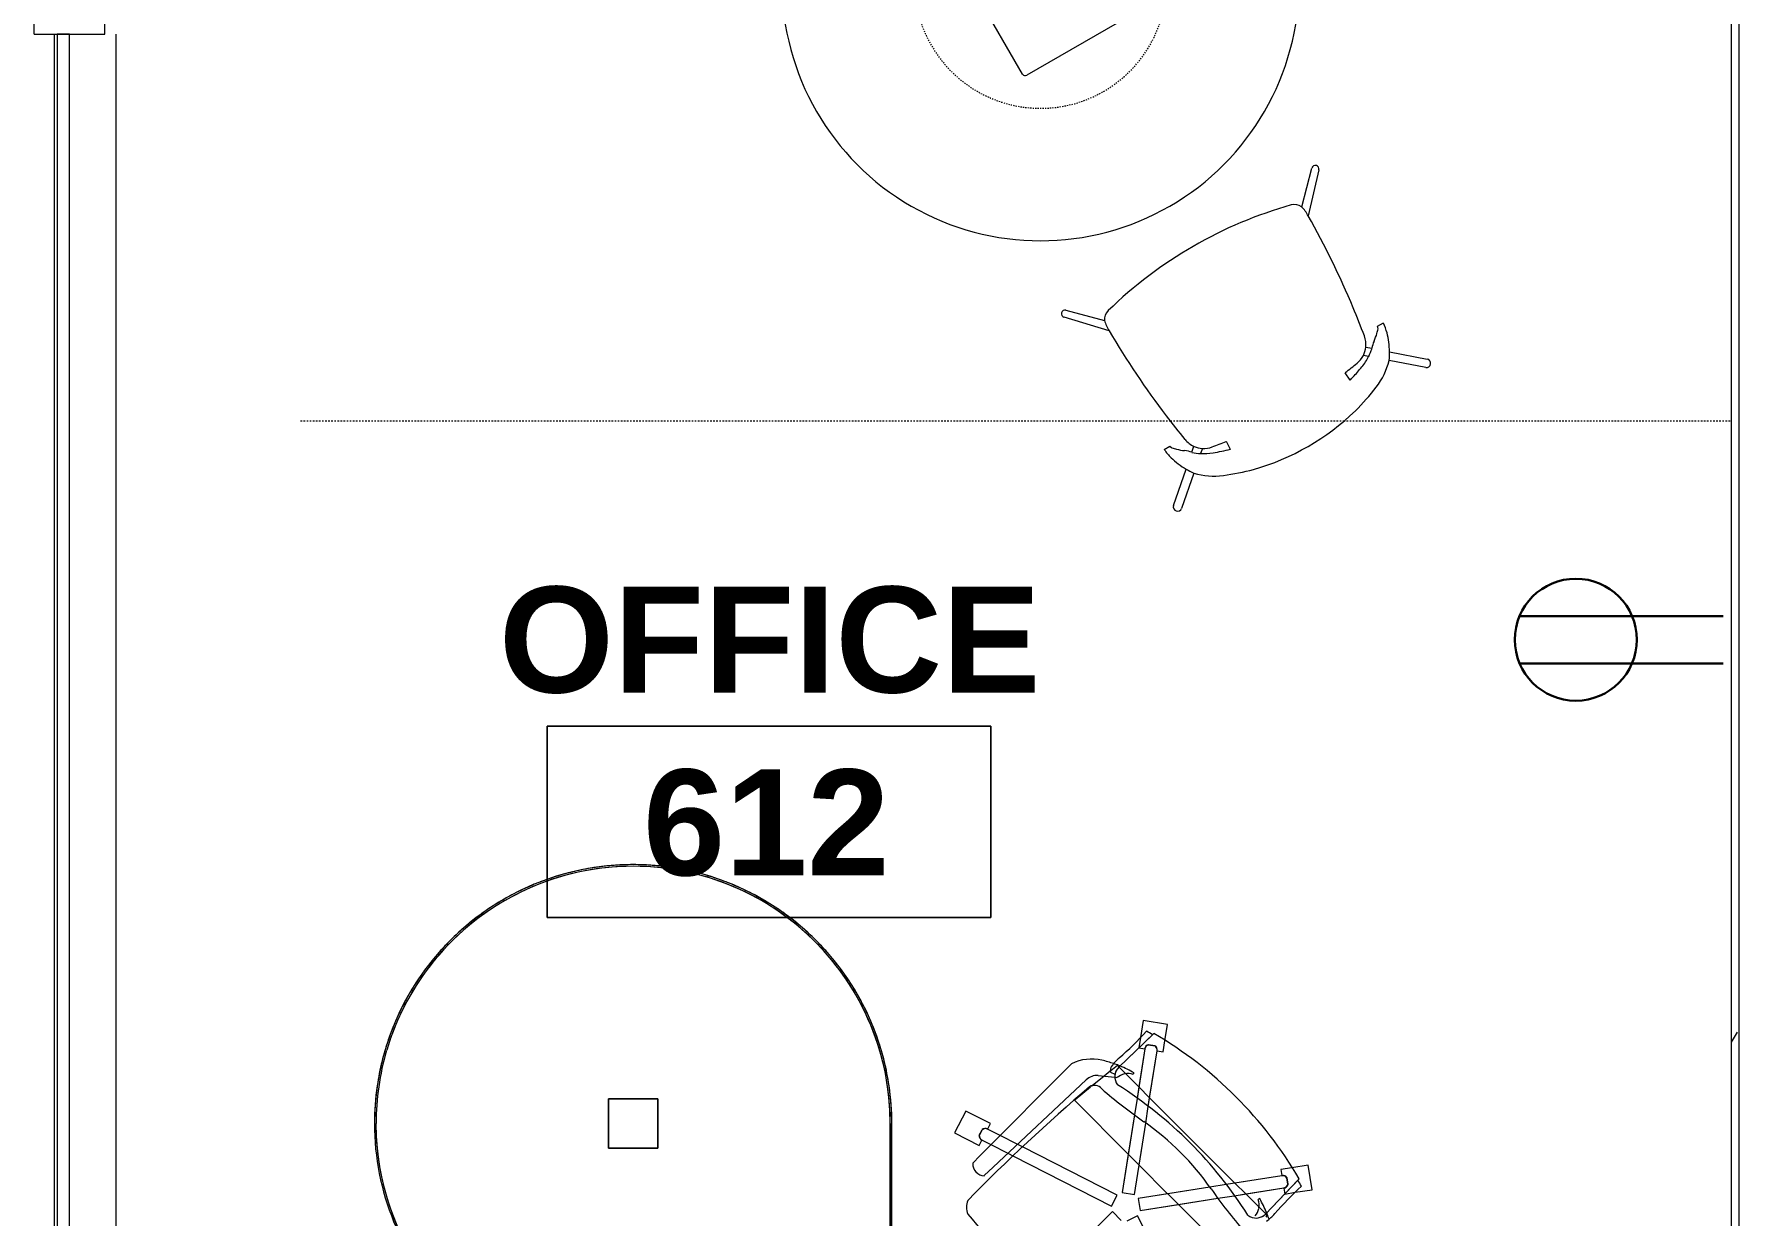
# Model space of a CAD drawing. Header units: inches. Extents: x -1180 to 2011, y -268 to 2143.
# Drawn here: x -587.9 to -449.5, y 1026.6 to 1122.5 of the extents above; entities that cross this region are included whole.
import ezdxf

# ---------------------------------------------------------------- set-up
doc = ezdxf.new("R2010")
doc.units = ezdxf.units.IN
doc.header["$MEASUREMENT"] = 0
doc.linetypes.add('Dash 1_8_', pattern=[0.25, 0.125, -0.125])
doc.linetypes.add('Steelcase Hidden Line', pattern=[0.117188, 0.078125, -0.039062])
for name, color, linetype, lineweight in [('A-ANNO-NOTE', 131, 'Continuous', 13), ('A-AREA-IDEN', 2, 'Continuous', 9), ('A-DOOR', 31, 'Continuous', 13), ('A-DOOR-FRAM', 31, 'Continuous', 20), ('A-GLAZ-CURT', 52, 'Continuous', 9), ('A-GLAZ-CWMG', 51, 'Continuous', 13), ('A-WALL', 113, 'Continuous', 13), ('A-WALL-PATT', 111, 'Continuous', 13), ('I-FURN', 30, 'Continuous', 9), ('I-FURN-PNLS', 30, 'Continuous', 9), ('I-WALL', 2, 'Continuous', 13)]:
    doc.layers.add(name, color=color, linetype=linetype, lineweight=lineweight)
doc.styles.add('Swis721 Lt BT_B', font='', dxfattribs={"height": 8.583975})
doc.styles.get('Swis721 Lt BT_B').set_extended_font_data('Swis721 Lt BT', bold=True)

# ---------------------------------------------------------------- blocks, each defined once
blk = doc.blocks.new('Single Flush - OTJ_SOLIDFLUSH_ALUM-5011040-6TH FLOOR POWER _ SIGNAL')
at = {"layer": 'A-DOOR', "lineweight": 20}
for p, q in [((16.15625, -1.875), (17.90625, -1.875)), ((16.15625, -37.6875), (16.15625, -1.875)), ((17.90625, -1.875), (17.90625, -37.6875)), ((17.90625, -37.6875), (16.15625, -37.6875))]:
    blk.add_line(p, q, dxfattribs=at)
at = {"layer": 'A-DOOR', "lineweight": 9}
blk.add_arc((17.90625, -1.875), 35.8125, 179.5, 270, dxfattribs=at)
at = {"layer": 'A-DOOR-FRAM'}
for p, q in [((-20, 3.875), (-20, -1.875)), ((-20, 3.875), (-18, 3.875)), ((-18, 3.875), (-18, -1.875)), ((18.000004, 3.875), (18.000004, -1.875)), ((18.000004, 3.875), (20.000004, 3.875)), ((20.000004, 3.875), (20.000004, -1.875)), ((-20, -1.875), (-18, -1.875)), ((18.000004, -1.875), (20.000004, -1.875))]:
    blk.add_line(p, q, dxfattribs=at)
blk = doc.blocks.new('Zira Wksta 12 - Type 1-V103-6TH FLOOR POWER _ SIGNAL')
at = {"layer": 'I-FURN', "linetype": 'Dash 1_8_'}
for p, q in [((-108, 72.66), (-108, 104.13)), ((-108, 58.6), (-108, 72.66)), ((-108, -12), (-108, 58.6))]:
    blk.add_line(p, q, dxfattribs=at)
at = {"layer": 'I-FURN'}
for p, q in [((-45.63, 70.11), (-47.61, 69.8)), ((-45.63, 70.11), (-47.61, 69.8)), ((-47.61, 69.8), (-47.4, 68.47)), ((-47.61, 69.8), (-47.4, 68.47)), ((-45.42, 68.73), (-45.63, 70.11)), ((-45.42, 68.73), (-45.63, 70.11)), ((-47.4, 68.47), (-47.26, 67.58)), ((-47.4, 68.47), (-47.26, 67.58)), ((-46.58, 68.07), (-46.08, 68.15)), ((-46.58, 68.07), (-46.08, 68.15)), ((-46.08, 68.14), (-46.57, 68.06)), ((-46.08, 68.14), (-46.57, 68.06)), ((-43.65, 66.33), (-46.5, 69.06)), ((-46.39, 68.96), (-43.65, 66.33)), ((-45.29, 64.73), (-45.78, 67.81)), ((-45.14, 63.78), (-45.78, 67.81)), ((-45.76, 67.81), (-45.28, 67.89)), ((-45.76, 67.81), (-45.28, 67.89)), ((-45.28, 67.89), (-45.42, 68.73)), ((-45.28, 67.89), (-45.42, 68.73)), ((-47.26, 67.58), (-46.78, 67.65)), ((-47.26, 67.58), (-46.78, 67.65)), ((-46.76, 67.66), (-46.16, 63.85)), ((-46.76, 67.66), (-46.05, 63.13)), ((-43.57, 66.44), (-43.63, 66.39)), ((-43.41, 66.37), (-43.54, 66.47)), ((-44.22, 65.8), (-45.29, 64.73)), ((-44.91, 65.86), (-44.83, 65.75)), ((-43.69, 66.33), (-44.22, 65.8)), ((-46.16, 63.85), (-53.09, 56.92)), ((-45.29, 64.73), (-46.16, 63.85)), ((-46.16, 63.85), (-46.05, 63.13)), ((-45.14, 63.78), (-45.29, 64.73)), ((-44.93, 62.47), (-45.14, 63.78)), ((-44.93, 62.47), (-45.14, 63.78)), ((-46.05, 63.13), (-45.84, 61.8)), ((-46.05, 63.13), (-45.84, 61.8)), ((-44.42, 59.27), (-44.93, 62.47)), ((-43.93, 56.16), (-44.93, 62.47)), ((-44.42, 59.27), (-40.05, 63.64)), ((-45.84, 61.8), (-45.3, 58.39)), ((-45.84, 61.8), (-44.92, 56)), ((-35.85, 59.86), (-43.52, 55.95)), ((-35.85, 59.86), (-43.52, 55.95)), ((-59.04, 58.37), (-59.35, 56.4)), ((-59.04, 58.37), (-59.35, 56.4)), ((-57.71, 58.16), (-59.04, 58.37)), ((-57.71, 58.16), (-59.04, 58.37)), ((-56.82, 58.02), (-57.71, 58.16)), ((-56.82, 58.02), (-57.71, 58.16)), ((-47.59, 56.09), (-45.33, 58.35)), ((-45.3, 58.39), (-44.42, 59.27)), ((-45.3, 58.39), (-44.92, 56)), ((-43.93, 56.16), (-44.42, 59.27)), ((-58.3, 57.26), (-55.56, 54.41)), ((-55.56, 54.41), (-58.19, 57.16)), ((-57.39, 56.84), (-57.31, 57.35)), ((-57.39, 56.84), (-57.31, 57.35)), ((-57.3, 57.34), (-57.38, 56.84)), ((-57.3, 57.34), (-57.38, 56.84)), ((-56.89, 57.54), (-56.82, 58.02)), ((-56.89, 57.54), (-56.82, 58.02)), ((-53.09, 56.92), (-56.89, 57.52)), ((-52.37, 56.81), (-56.89, 57.52)), ((-53.09, 56.92), (-53.97, 56.05)), ((-52.37, 56.81), (-53.09, 56.92)), ((-51.03, 56.6), (-52.37, 56.81)), ((-51.03, 56.6), (-52.37, 56.81)), ((-59.35, 56.4), (-57.97, 56.18)), ((-59.35, 56.4), (-57.97, 56.18)), ((-57.97, 56.18), (-57.13, 56.04)), ((-57.97, 56.18), (-57.13, 56.04)), ((-57.13, 56.04), (-57.05, 56.52)), ((-57.13, 56.04), (-57.05, 56.52)), ((-57.05, 56.54), (-53.97, 56.05)), ((-57.05, 56.54), (-53.02, 55.9)), ((-54.99, 55.59), (-55.1, 55.67)), ((-53.97, 56.05), (-55.03, 54.98)), ((-53.97, 56.05), (-53.02, 55.9)), ((-53.02, 55.9), (-51.71, 55.69)), ((-53.02, 55.9), (-51.71, 55.69)), ((-51.71, 55.69), (-48.5, 55.18)), ((-51.71, 55.69), (-45.4, 54.69)), ((-47.63, 56.06), (-51.03, 56.6)), ((-45.24, 55.68), (-51.03, 56.6)), ((-48.5, 55.18), (-47.63, 56.06)), ((-45.24, 55.68), (-47.63, 56.06)), ((-45.4, 54.69), (-45.24, 55.68)), ((-45.4, 54.69), (-45.24, 55.68)), ((-44.92, 56), (-43.93, 56.16)), ((-44.92, 56), (-43.93, 56.16)), ((-43.52, 55.95), (-43.07, 55.06)), ((-43.52, 55.95), (-43.07, 55.06)), ((-55.71, 54.31), (-55.6, 54.17)), ((-55.63, 54.39), (-55.68, 54.33)), ((-55.6, 54.17), (-55.28, 53.77)), ((-55.03, 54.98), (-55.57, 54.45)), ((-55.16, 53.74), (-54.99, 54.11)), ((-54.89, 52.75), (-54.75, 54.1)), ((-54.75, 54.1), (-54.73, 54.26)), ((-52.88, 50.81), (-48.5, 55.18)), ((-45.19, 54.28), (-49.1, 46.61)), ((-45.19, 54.28), (-49.1, 46.61)), ((-48.5, 55.18), (-45.4, 54.69)), ((-44.3, 53.83), (-45.19, 54.28)), ((-44.3, 53.83), (-45.19, 54.28)), ((-43.14, 54.61), (-43.85, 53.9)), ((-43.14, 54.61), (-43.85, 53.9)), ((-55.25, 53.73), (-54.84, 53.23)), ((-54.84, 53.23), (-54.06, 52.26)), ((-48.36, 45.86), (-44.3, 53.83)), ((-48.36, 45.86), (-44.3, 53.83)), ((-43.85, 53.9), (-37.6, 47.66)), ((-43.85, 53.9), (-37.6, 47.66)), ((-47.47, 44.21), (-54.53, 51.76)), ((-54.06, 52.26), (-54.01, 52.21)), ((-53.94, 52.12), (-52.93, 50.87)), ((-55.84, 50.59), (-48.39, 43.13)), ((-52.93, 50.87), (-52.88, 50.81)), ((-49.32, 46.18), (-50.03, 44.78)), ((-49.32, 46.18), (-50.03, 44.78)), ((-49.1, 46.61), (-49.32, 46.18)), ((-49.1, 46.61), (-49.32, 46.18)), ((-48.59, 45.4), (-48.36, 45.86)), ((-48.59, 45.4), (-48.36, 45.86)), ((-50.03, 44.78), (-50.55, 43.77)), ((-50.03, 44.78), (-50.55, 43.77)), ((-49.29, 44.04), (-48.59, 45.4)), ((-49.29, 44.04), (-48.59, 45.4)), ((-50.99, 44), (-52.01, 41.99)), ((-50.99, 44), (-52.01, 41.99)), ((-50.56, 43.78), (-50.99, 44)), ((-50.56, 43.78), (-50.99, 44)), ((-50.05, 43.09), (-50.5, 43.32)), ((-50.05, 43.09), (-50.5, 43.32)), ((-50.49, 43.32), (-50.05, 43.1)), ((-50.49, 43.32), (-50.05, 43.1)), ((-50.23, 41.09), (-49.21, 43.09)), ((-50.23, 41.09), (-49.21, 43.09)), ((-49.65, 43.32), (-49.29, 44.04)), ((-49.65, 43.32), (-49.29, 44.04)), ((-49.21, 43.09), (-49.64, 43.31)), ((-49.21, 43.09), (-49.64, 43.31)), ((-48.39, 43.13), (-47.78, 42.56)), ((-46.77, 43.5), (-47.47, 44.21)), ((-52.01, 41.99), (-50.23, 41.09)), ((-52.01, 41.99), (-50.23, 41.09)), ((-53, 17), (-53, 13)), ((-49, 17), (-53, 17)), ((-53, 17), (-49, 17)), ((-53, 13), (-53, 17)), ((-49, 13), (-49, 17)), ((-49, 17), (-49, 13)), ((-53, 13), (-49, 13)), ((-49, 13), (-53, 13))]:
    blk.add_line(p, q, dxfattribs=at)
for centre, radius, start, end in [((-29.6, 40.36), 33.17, 119.4478, 120.4234), ((-25.85, 87.61), 27.2, 222.4882, 229.0143), ((-29.91, 40.67), 32.89, 120.3075, 149.696), ((-46.38, 67.72), 0.407, 120.1651, 189.8349), ((-46.38, 67.72), 0.407, 161.967, 189.8349), ((-46.38, 67.72), 0.407, 120.1651, 161.967), ((-46.36, 67.72), 0.406, 121.6199, 189), ((-46.36, 67.72), 0.406, 162.0479, 189), ((-46.36, 67.72), 0.406, 121.6199, 162.0479), ((-46.16, 67.76), 0.407, 36.033, 77.8349), ((-46.16, 67.76), 0.407, 8.1651, 77.8349), ((-46.18, 67.75), 0.406, 62.9041, 76.3801), ((-46.18, 67.75), 0.406, 9, 76.3801), ((-46.18, 67.75), 0.406, 9, 62.9041), ((-46.16, 67.76), 0.407, 8.1651, 36.033), ((-40.11, 57.53), 9.61, 112.2631, 119.9334), ((-40.11, 57.53), 9.61, 111.6393, 112.073), ((-46.14, 64.26), 3.74, 35.0936, 49.0143), ((-40.11, 57.53), 9.61, 108.9964, 111.4906), ((-44.4, 64.43), 1.38, 79.0187, 107.9497), ((-44.4, 64.43), 1.38, 50.0878, 77.4248), ((-44.38, 65.56), 1.05, 10.2002, 46.1786), ((-44.38, 65.56), 1.05, 320.9554, 46.1786), ((-25.52, 36.28), 33.83, 122.2285, 147.7715), ((-70.25, 97.02), 42.84, 304.9767, 310.7699), ((-32.97, 43.73), 22.19, 124.9767, 145.0233), ((-29.6, 40.36), 33.17, 149.5766, 150.5522), ((-56.99, 56.92), 0.407, 192.1651, 261.8349), ((-56.99, 56.92), 0.407, 192.1651, 261.8349), ((-56.99, 56.94), 0.406, 193.6199, 261), ((-56.99, 56.94), 0.406, 193.6199, 261), ((-56.96, 57.14), 0.407, 80.1651, 149.8349), ((-56.96, 57.14), 0.407, 80.1651, 149.8349), ((-56.96, 57.12), 0.406, 81, 148.3801), ((-56.96, 57.12), 0.406, 81, 148.3801), ((-76.85, 36.61), 27.2, 40.9857, 47.5118), ((-46.77, 50.88), 9.61, 150.0666, 157.7369), ((-53.67, 55.17), 1.38, 162.0503, 190.9813), ((-86.25, 81.01), 42.84, 319.2301, 325.0233), ((-53.49, 56.9), 3.74, 220.9857, 234.9064), ((-46.77, 50.88), 9.61, 161.0036, 166.9522), ((-46.77, 50.88), 9.61, 158.5094, 161.0036), ((-46.77, 50.88), 9.61, 157.927, 158.3607), ((-54.8, 55.14), 1.05, 223.8214, 259.7998), ((-54.8, 55.14), 1.05, 223.8214, 309.0446), ((-53.67, 55.17), 1.38, 192.5752, 219.9122), ((-97.29, 108.06), 84.96, 309.1475, 320.8525), ((-52.6, 52.23), 3.63, 166.9522, 206.8211), ((-55.29, 54.34), 0.613, 234.9064, 282.4573), ((-53.51, 52.7), 1.39, 177.8922, 222.1987), ((-53.33, 52.44), 0.763, 129.2338, 210.7662), ((62.79, 151.71), 153.52, 220.4787, 225.5251), ((-50.2, 43.59), 0.407, 152.1651, 221.8349), ((-50.2, 43.59), 0.407, 152.1651, 221.8349), ((-50.18, 43.59), 0.406, 153, 220.3801), ((-50.18, 43.59), 0.406, 168.5431, 206.9041), ((-50.18, 43.59), 0.406, 153, 168.5431), ((-50.18, 43.59), 0.406, 206.9041, 220.3801), ((-50.02, 43.5), 0.406, 265.6199, 333), ((-50, 43.49), 0.407, 264.1651, 333.8349), ((-50, 43.49), 0.407, 264.1651, 333.8349), ((-50.02, 43.5), 0.406, 265.6199, 319.524), ((-50.02, 43.5), 0.406, 319.524, 333), ((-47.72, 43.52), 0.956, 266.8901, 359.1099), ((-44.21, 43.36), 1.31, 245.0433, 294.9567)]:
    blk.add_arc(centre, radius, start, end, dxfattribs=at)
at = {"layer": 'I-FURN-PNLS'}
for p, q in [((0, 36), (-51, 36)), ((0, 36), (-51, 36)), ((0, 36), (-51, 36)), ((-24, 36), (-51, 36)), ((-51, 35.87), (-0.13, 35.87)), ((-0.13, 35.87), (-51, 35.87)), ((-0.13, 35.87), (-51, 35.87)), ((-51, 35.87), (-0.13, 35.87))]:
    blk.add_line(p, q, dxfattribs=at)
for radius, start, end in [(21, 90, 270), (21, 90, 270), (21, 90, 98.382), (21, 90, 98.382), (20.87, 90, 180), (20.87, 90, 180), (20.87, 90, 180), (20.87, 106.3636, 130.9091), (21, 110.1031, 115.1473), (21, 110.1031, 115.1473), (21, 106.7644, 110.1031), (21, 106.7644, 110.1031), (21, 101.1684, 106.7644), (21, 101.1684, 106.7644), (20.87, 98.1818, 106.3636), (21, 98.382, 101.1684), (21, 98.382, 101.1684), (20.87, 90, 98.1818), (21, 118.7187, 123.5308), (21, 118.7187, 123.5308), (21, 115.1473, 118.7187), (21, 115.1473, 118.7187), (21, 123.5308, 127.228), (21, 123.5308, 127.228), (20.87, 130.9091, 139.0909), (21, 131.915, 135.6889), (21, 131.915, 135.6889), (21, 127.228, 131.915), (21, 127.228, 131.915), (21, 135.6889, 140.3), (21, 135.6889, 140.3), (20.87, 139.0909, 147.2727), (21, 140.3, 144.1238), (21, 140.3, 144.1238), (21, 144.1238, 148.6861), (21, 144.1238, 148.6861), (20.87, 147.2727, 155.4545), (21, 150.2859, 152.5432), (21, 150.2859, 152.5432), (21, 148.6861, 150.2368), (21, 148.6861, 150.2368), (20.87, 155.4545, 180), (21, 152.5432, 157.0735), (21, 152.5432, 157.0735), (21, 159.046, 160.9524), (21, 159.046, 160.9524), (21, 157.0735, 158.9402), (21, 157.0735, 158.9402), (21, 160.9524, 165.4626), (21, 160.9524, 165.4626), (21, 165.4626, 169.3548), (21, 165.4626, 169.3548), (21, 169.3548, 173.8538), (21, 169.3548, 173.8538), (21, 173.8538, 177.7523), (21, 173.8538, 177.7523), (21, 177.7523, 180), (21, 177.7523, 180), (21, 180, 182.2477), (21, 180, 182.2477), (21, 182.2477, 186.1462), (21, 182.2477, 186.1462), (20.87, 180, 253.4588), (20.87, 180, 253.4588), (20.87, 180, 253.4588), (20.87, 180, 229.0909), (21, 186.1462, 190.6452), (21, 186.1462, 190.6452), (21, 190.6452, 194.5374), (21, 190.6452, 194.5374), (21, 194.5374, 199.0476), (21, 194.5374, 199.0476), (21, 199.0476, 201.0598), (21, 199.0476, 201.0598), (21, 201.1303, 202.9265), (21, 201.1303, 202.9265), (21, 202.9265, 207.4568), (21, 202.9265, 207.4568), (21, 207.4568, 211.3139), (21, 207.4568, 211.3139), (21, 211.3139, 215.8762), (21, 211.3139, 215.8762), (21, 215.8762, 219.7), (21, 215.8762, 219.7), (21, 219.7, 224.3111), (21, 219.7, 224.3111), (21, 224.3111, 228.085), (21, 224.3111, 228.085), (21, 270, 314.4153), (21, 228.085, 232.772), (21, 228.085, 232.772), (20.87, 229.0909, 237.2727), (21, 270, 314.4153), (21, 270, 314.4153), (21, 270, 314.4153), (20.88, 270, 313.6055), (20.88, 270, 313.6055), (20.88, 270, 313.6055), (20.88, 277.4259, 313.6055), (21, 232.772, 236.4692), (21, 232.772, 236.4692), (21, 236.4692, 241.2813), (21, 236.4692, 241.2813), (20.87, 237.2727, 253.4588), (21, 241.2813, 244.8527), (21, 241.2813, 244.8527), (21, 244.8527, 249.8969), (21, 244.8527, 249.8969), (21, 249.8969, 253.2356), (21, 249.8969, 253.2356), (21, 253.2356, 258.8316), (21, 253.2356, 258.8316), (20.87, 253.5396, 270), (20.87, 253.5396, 270), (20.87, 253.5396, 270), (20.87, 253.5396, 270), (21, 258.8316, 261.618), (21, 258.8316, 261.618), (21, 261.618, 270), (21, 261.618, 270), (20.88, 270, 277.4259)]:
    blk.add_arc((-51, 15), radius, start, end, dxfattribs=at)
blk = doc.blocks.new('Steelcase Coalesse - Host - Table - Round - 42_ DIA-5585171-6TH FLOOR POWER _ SIGNAL')
at = {"layer": 'I-FURN'}
for p, q in [((-32.14, 16.93), (-32.14, 26.43)), ((-31.89, 26.68), (-20.39, 26.68)), ((-20.14, 26.43), (-20.14, 16.93)), ((-20.39, 16.68), (-31.89, 16.68))]:
    blk.add_line(p, q, dxfattribs=at)
for centre, radius, start, end in [((-26.14, 21.68), 21, 360, 180), ((-31.89, 26.43), 0.25, 90, 180), ((-20.39, 26.43), 0.25, 0, 90), ((-26.14, 21.68), 21, 180, 0), ((-31.89, 16.93), 0.25, 180, 270), ((-20.39, 16.93), 0.25, 270, 0)]:
    blk.add_arc(centre, radius, start, end, dxfattribs=at)
at = {"layer": 'I-FURN', "linetype": 'Steelcase Hidden Line'}
for start, end in [(0, 180), (180, 360)]:
    blk.add_arc((-26.14, 21.68), 10.25, start, end, dxfattribs=at)
blk = doc.blocks.new('Steelcase Coalesse - Wrapp Side - Seating - Four Leg - Chair-5299867-6TH FLOOR POWER _ SIGNAL')
at = {"layer": 'I-FURN'}
for p, q in [((-9.53, 15.37), (-11.88, 17.42)), ((-11.44, 17.95), (-9.15, 15.96)), ((9.15, 15.96), (11.44, 17.95)), ((11.88, 17.42), (9.53, 15.37)), ((-5.61, 15.78), (-5.57, 15.06)), ((5.61, 15.78), (5.57, 15.06)), ((-8.05, 14.08), (-8.44, 14.42)), ((-7.88, 14.86), (-7.54, 14.57)), ((7.54, 14.57), (7.88, 14.86)), ((8.44, 14.42), (8.05, 14.08)), ((-9.73, 13.1), (-10.27, 13.1)), ((-9.66, 13.3), (-9.73, 13.1)), ((9.73, 13.1), (9.66, 13.3)), ((10.27, 13.1), (9.73, 13.1)), ((-11.94, -0.27), (-9.33, 2.54)), ((-9.24, 1.62), (-11.53, -0.68)), ((11.53, -0.68), (9.24, 1.62)), ((9.33, 2.54), (11.94, -0.27))]:
    blk.add_line(p, q, dxfattribs=at)
for centre, radius, start, end in [((-11.66, 17.68), 0.348, 51.3984, 229), ((0.05, -0.05), 18.81, 104.7363, 112.5595), ((0, -0.92), 19.64, 75.8603, 103.9565), ((-0.05, -0.05), 18.81, 67.4404, 75.0824), ((11.66, 17.68), 0.348, 311, 128.6016), ((-4.94, 11.96), 5.81, 112.5595, 136.4079), ((4.94, 11.96), 5.81, 43.5921, 67.4404), ((-4.03, 12.26), 6.32, 150.4844, 164.4644), ((-7.8, 14.68), 1.86, 136.4079, 158.1796), ((-5.4, 11.11), 4.49, 110.4842, 123.4699), ((-0.27, -2.39), 18.93, 107.4061, 110.7258), ((-0.2, -2.58), 19.13, 106.417, 107.4359), ((0.27, -2.39), 18.93, 69.2742, 73.6235), ((5.4, 11.11), 4.49, 56.5301, 69.5158), ((4.03, 12.26), 6.32, 29.5156, 35.8969), ((4.03, 12.26), 6.32, 15.5356, 29.5156), ((-5.94, 12.78), 4.34, 164.3288, 175.6688), ((-5.24, 9.11), 6.1, 126.618, 132.964), ((-10.51, 16.16), 2.71, 307.2391, 320.0505), ((-5.29, 10.95), 4.69, 123.4699, 132.1521), ((-6.45, 12.92), 1.98, 143.8091, 170.6281), ((-6.45, 12.92), 1.98, 123.4581, 143.8091), ((-6.45, 12.92), 1.98, 99.7176, 123.4581), ((-0.22, -23.51), 38.93, 97.91, 99.7176), ((0.22, -23.51), 38.93, 80.2824, 82.09), ((6.45, 12.92), 1.98, 56.5419, 80.2824), ((6.45, 12.92), 1.98, 36.1909, 56.5419), ((5.29, 10.95), 4.69, 47.8479, 56.5301), ((6.45, 12.92), 1.98, 9.3719, 36.1909), ((6.45, 12.92), 1.98, 9.3719, 36.1909), ((10.51, 16.16), 2.71, 219.9495, 232.7609), ((5.24, 9.11), 6.1, 47.036, 53.382), ((5.94, 12.78), 4.34, 4.3312, 15.6712), ((-7.5, 11.47), 2.83, 131.9367, 139.5974), ((59.89, 1.97), 69.22, 170.6281, 172.6643), ((-59.89, 1.97), 69.22, 7.3357, 9.3719), ((7.5, 11.47), 2.83, 40.4026, 48.0633), ((59.89, 1.97), 69.22, 172.6643, 179.5287), ((-59.89, 1.97), 69.22, 0.4713, 7.3357), ((-4.97, 2.5), 4.36, 179.5287, 191.6837), ((-8.33, 2.04), 1, 204.8357, 255.2463), ((8.33, 2.04), 1, 284.2529, 335.1643), ((4.97, 2.5), 4.36, 348.3163, 0.4713), ((0, 34.83), 34.83, 255.7325, 284.2529), ((-11.74, -0.48), 0.29, 135, 315), ((11.74, -0.48), 0.29, 225, 45)]:
    blk.add_arc(centre, radius, start, end, dxfattribs=at)
blk = doc.blocks.new('System Panel - Glazed-5829839-6TH FLOOR POWER _ SIGNAL')
at = {"layer": 'A-GLAZ-CURT', "lineweight": 13}
for p, q in [((66.94, 1.75), (-66.94, 1.75)), ((66.94, 0.75), (66.94, 1.75)), ((-66.94, 0.75), (66.94, 0.75))]:
    blk.add_line(p, q, dxfattribs=at)
blk = doc.blocks.new('Rectangular Mullion - 1_5_ x 2_5_ rectangular-5829838-6TH FLOOR POWER _ SIGNAL')
at = {"layer": 'A-GLAZ-CWMG', "lineweight": 9}
for p, q in [((-586.3, 1122.48), (-586.3, 988.6)), ((-581.3, 1122.48), (-581.3, 988.6))]:
    blk.add_line(p, q, dxfattribs=at)
blk = doc.blocks.new('Room Tag - Room Name and Number-3379422-6TH FLOOR POWER _ SIGNAL')
at = {"layer": 'A-AREA-IDEN'}
for p, q in [((-0.1881, -0.1636), (-0.1881, -0.0018)), ((-0.1881, -0.0018), (0.1869, -0.0018)), ((0.1869, -0.0018), (-0.1881, -0.0018)), ((-0.1881, -0.0018), (-0.1881, -0.1636)), ((0.1869, -0.0018), (0.1869, -0.1636)), ((0.1869, -0.1636), (0.1869, -0.0018)), ((0.1869, -0.1636), (-0.1881, -0.1636)), ((-0.1881, -0.1636), (0.1869, -0.1636))]:
    blk.add_line(p, q, dxfattribs=at)

msp = doc.modelspace()

# ---------------------------------------------------------------- hatches: boundary and pattern name
at = {"layer": 'A-WALL-PATT', "lineweight": 9}
h = msp.add_hatch(dxfattribs=at)
h.set_pattern_fill('FP_1', color=256, style=0, pattern_type=2)
h.set_pattern_definition([(0, (0, 0), (30.72, 7.68), [1.267, -21.773, 1.267, -21.773, -122.88]), (0, (0, 0), (30.72, 7.68), [-46.08, 1.267, -44.813, 1.267, -21.773, -53.76]), (0, (0, 0), (30.72, 7.68), [-115.2, 1.267, -14.093, 1.267, -37.133]), (120, (11.52, 3.84), (-22.011075, 22.7643), [1.267, -21.773, 1.267, -21.773, -122.88]), (120, (11.52, 3.84), (-22.011075, 22.7643), [-46.08, 1.267, -44.813, 1.267, -21.773, -53.76]), (120, (11.52, 3.84), (-22.011075, 22.7643), [-115.2, 1.267, -14.093, 1.267, -37.133]), (240, (15.36, 19.2), (-8.708925, -30.4443), [1.267, -21.773, 1.267, -21.773, -122.88]), (240, (15.36, 19.2), (-8.708925, -30.4443), [-46.08, 1.267, -44.813, 1.267, -21.773, -53.76]), (240, (15.36, 19.2), (-8.708925, -30.4443), [-115.2, 1.267, -14.093, 1.267, -37.133])])
h.paths.add_polyline_path([(-449.55, 983.1), (-449.55, 1166.48), (-450.17, 1166.48), (-450.17, 983.1)], flags=0)

# ---------------------------------------------------------------- linework, layer by layer
at = {"layer": 'A-ANNO-NOTE', "lineweight": 30}
for p, q in [((-450.83, 1075.26), (-467.35, 1075.26)), ((-450.83, 1071.43), (-467.35, 1071.43))]:
    msp.add_line(p, q, dxfattribs=at)
msp.add_circle((-462.79, 1073.35), 4.95, dxfattribs=at)
at = {"layer": 'A-WALL'}
msp.add_line((-449.55, 1167.11), (-449.55, 982.47), dxfattribs=at)
at = {"layer": 'I-WALL'}
msp.add_line((-450.17, 1166.48), (-450.17, 983.1), dxfattribs=at)

# ---------------------------------------------------------------- block references
at = {"layer": 'A-AREA-IDEN', "xscale": 95.99999999999994, "yscale": 95.99999999999994, "zscale": 95.99999999999994}
msp.add_blockref('Room Tag - Room Name and Number-3379422-6TH FLOOR POWER _ SIGNAL', (-528.22, 1066.51), dxfattribs=at)
at = {"layer": 'A-DOOR', "rotation": 89.9999999999999}
msp.add_blockref('Single Flush - OTJ_SOLIDFLUSH_ALUM-5011040-6TH FLOOR POWER _ SIGNAL', (-584.05, 1142.48), dxfattribs=at)
at = {"layer": 'A-GLAZ-CURT', "rotation": 89.9999999999999}
msp.add_blockref('System Panel - Glazed-5829839-6TH FLOOR POWER _ SIGNAL', (-584.3, 1055.54), dxfattribs=at)
at = {"layer": 'A-GLAZ-CWMG', "lineweight": 9}
msp.add_blockref('Rectangular Mullion - 1_5_ x 2_5_ rectangular-5829838-6TH FLOOR POWER _ SIGNAL', (0, 0), dxfattribs=at)
at = {"layer": 'I-FURN'}
for name, p, rotation in [('Steelcase Coalesse - Host - Table - Round - 42_ DIA-5585171-6TH FLOOR POWER _ SIGNAL', (-500.53, 1160.19), 119.9999999999996), ('Steelcase Coalesse - Wrapp Side - Seating - Four Leg - Chair-5299867-6TH FLOOR POWER _ SIGNAL', (-493.85, 1105.26), 209.9999999999996), ('Zira Wksta 12 - Type 1-V103-6TH FLOOR POWER _ SIGNAL', (-554.3, 983.1), 270.0000000000001)]:
    msp.add_blockref(name, p, dxfattribs=dict(at, rotation=rotation))

# ---------------------------------------------------------------- texts
at = {"layer": 'A-AREA-IDEN', "char_height": 8.584, "attachment_point": 2, "line_spacing_factor": 0.998538, "style": 'Swis721 Lt BT_B'}
for s, insert, width in [('OFFICE', (-528.21, 1077.65), 49.572), ('612', (-528.5, 1062.82), 23.004)]:
    msp.add_mtext(s, dxfattribs=dict(at, insert=insert, width=width))

doc.saveas('drawing.dxf')
